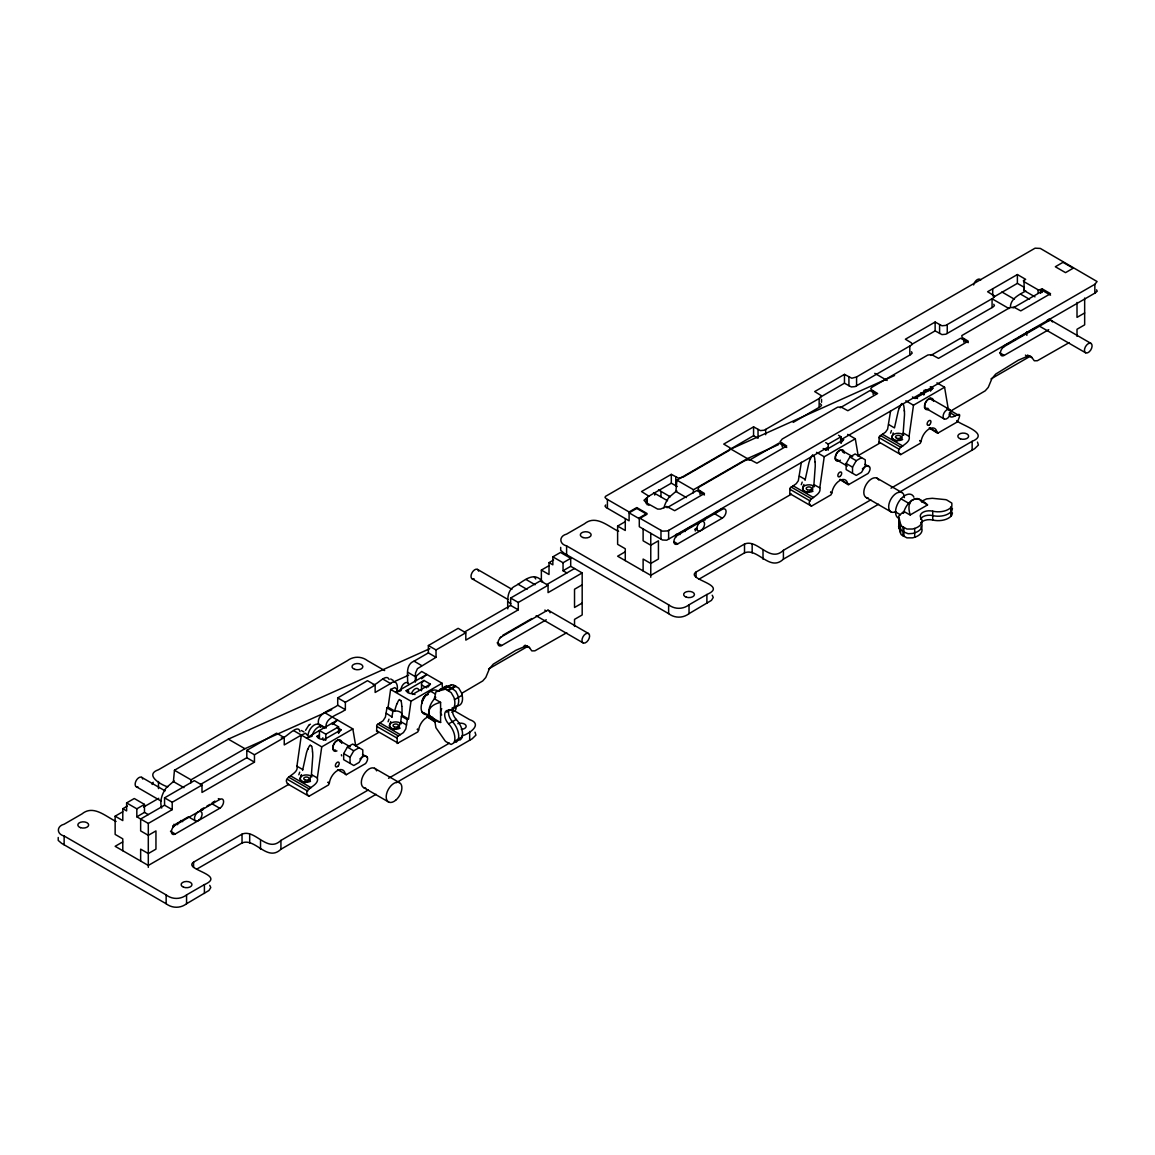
<?xml version="1.0" encoding="UTF-8"?>
<svg xmlns="http://www.w3.org/2000/svg" width="1155" height="1155" viewBox="0 0 1155 1155"><rect width="100%" height="100%" fill="white"/><g stroke="black" fill="none" stroke-linecap="round" stroke-linejoin="round"><path stroke-width="1.5" d="M434.468 698.833L435.911 691.816L445.022 689.232A5.833 3.364 60 0 1 445.946 689.419L451.143 692.61L453.886 697.346A15.982 9.226 60 0 1 454.507 699.627A14.423 8.33 60 0 1 448.602 710.282A9.023 5.212 60 0 0 444.675 714.801A9.023 5.212 60 0 0 448.602 723.867A14.423 8.33 60 0 1 454.507 741.337A15.982 9.226 60 0 1 453.886 742.896L451.143 744.47L445.946 741.654A5.833 3.364 60 0 1 445.022 740.774L435.911 727.679L434.468 719.002M288.577 784.462C279.943 777.084 299.463 774.875 296.936 766.198L301.34 735.071L305.57 733.266L307.533 735.374M328.078 782.469L329.348 783.206L328.496 784.952L308.991 796.243C300.343 788.865 319.877 786.656 317.336 777.979L321.74 746.852L352.838 728.906L355.769 746.26M377.858 731.447L376.617 731.389L376.819 724.95L383.041 720.778L385.395 717.14L386.954 707.856L388.094 707.207L390.607 689.434L394.851 687.615L396.656 689.073M417.345 729.455L418.63 730.191L417.764 731.952L397.147 743.488L397.219 736.731L403.442 732.559L405.795 728.921L407.369 719.637L408.495 718.988L411.007 701.215L442.105 683.255L442.495 689.174M407.672 682.879C407.845 675.848 405.217 664.472 414.053 661.165L428.375 652.893L436.027 657.311L436.027 649.947L465.812 632.752L465.812 640.115L518.277 609.826L518.277 602.462L548.062 585.267L548.062 592.631L582.178 572.938L582.178 614.951L574.526 619.369L574.526 626.443M415.324 681.955L415.497 673.047L417.46 668.658L436.027 657.311M421.46 690.791L421.589 683.11L424.015 680.454L430.382 684.135L427.899 687.124M456.138 708.333L455.59 710.051L451.923 712.245M507.781 608.873C507.738 601.25 506.41 591.014 514.278 586.466C523.229 582.077 533.22 570.18 542.648 581.716M791.059 494.354L789.818 494.297L789.89 488.161L796.243 483.685L798.322 480.754L801.368 462.26M830.561 492.377L831.831 493.113L830.979 494.86L811.46 506.135C802.826 498.758 822.346 496.563 819.805 487.886L824.222 456.759L855.306 438.799L858.252 456.167M880.327 442.813L879.085 442.755L879.172 436.619L885.51 432.143L887.603 429.212L890.635 410.732M919.828 440.835L921.098 441.571L920.246 443.318L900.741 454.594C892.093 447.216 911.627 445.022 909.086 436.345L913.49 405.217L944.588 387.257L948.399 409.823M415.324 681.609L416.522 675.848L421.705 671.474L442.105 683.255M401.94 715.017L402.027 710.845A59.136 39.602 69.6 0 0 401.94 707.322L401.882 706.355M429.747 648.691L228.329 739.142L174.448 770.255L173.409 781.574L167.388 786.743M190.719 783.061L191.023 779.827L244.918 748.714L331.702 709.733M386.954 707.856L392.931 711.307A6.309 3.638 0 0 1 400.179 712.014A6.309 3.638 0 0 1 401.377 716.187L400.568 723.42M753.565 426.859L760.423 430.598L764.249 430.209L820.483 397.739L821.147 395.53L814.679 391.574L844.464 374.379L851.798 378.234L856.577 376.963L911.8 344.84L911.512 342.92L905.376 339.224L935.131 322.043L941.989 325.768L945.815 325.392L992.997 298.178L994.412 296.806L994.065 295.694L987.597 291.739L1017.382 274.543L1025.669 279.337L1023.344 280.809L1024.081 281.733L1038.59 290.078L1042.258 288.909L1050.545 293.688L1020.76 310.883L1013.902 307.158L1009.6 307.779L961.826 335.571L962.115 337.505L968.28 341.187L938.524 358.368L931.652 354.643L927.826 355.018L872.227 387.084L870.812 388.47L871.159 389.567L877.627 393.523L847.842 410.718L840.984 406.993L837.635 407.166L782.253 439.016L780.044 441.773L786.728 446.003L756.9 463.227L749.508 459.329L744.831 460.628L698.66 487.323L698.01 489.532L704.463 493.503L674.679 510.683L666.709 506.468L660.501 509.081L657.628 509.081L646.309 502.772L643.97 500.288L648.836 496.145L641.53 491.554L671.315 474.359L678.635 478.213L683.428 476.928L729.686 450.147L730.133 447.895L723.737 444.083L753.565 426.859L753.565 435.695L676.917 480.148L675.892 491.481L669.871 496.636M693.202 492.954L693.491 489.72L747.386 458.607L778.499 444.632M1010.38 307.403C1010.38 298.625 1019.345 294.568 1025.842 290.973M311.287 776.535L312.745 756.496A59.136 39.602 69.6 0 0 312.673 752.973L312.615 752.006M813.784 486.327L815.228 466.389A59.136 39.602 69.6 0 0 815.156 462.866L815.098 461.899M903.037 434.901L904.495 414.847A59.136 39.602 69.6 0 0 904.423 411.324M400.799 721.731L406.603 724.965M814.001 484.652L819.805 487.886M152.128 784.462L153.167 782.253M648.836 505.356L648.605 504.62M654.726 493.618L654.726 495.091M307.735 749.191L307.432 749.942A59.136 39.602 69.6 0 0 306.45 752.858L302.581 770.414M391.92 716.966L386.203 713.184M391.848 717.399L392.931 711.307M805.049 480.321L808.919 462.751A59.136 39.602 69.6 0 1 809.915 459.849L810.218 459.084M338.632 732.775L341.115 729.787L337.289 727.578M841.114 442.668L843.583 439.68L841.042 438.207M930.381 391.126L932.865 388.138L930.309 386.665M305.555 730.321L308.833 725.196M394.692 710.845L395.717 707.207A59.136 39.602 69.6 0 1 396.714 704.29L397.017 703.539M438.669 691.383L440.127 689.304L442.596 688.394M899.182 408.307L899.485 407.542M301.441 774.586L301.022 775.568M390.722 721.572L389.48 726.047A6.28 4.505 -7.2 0 0 394.606 729.614M803.923 484.479L803.505 485.461M893.19 432.937L891.949 437.413A6.28 4.505 -7.2 0 0 897.089 440.979M300.878 775.886L300.199 779.062A6.28 4.505 -7.2 0 0 305.339 782.628M803.36 485.793L802.682 488.955A6.28 4.505 -7.2 0 0 807.807 492.521M58.226 837.476L58.226 840.421L61.648 843.367L166.147 903.744C172.167 908.422 180.541 908.422 186.561 903.744L208.954 890.491L210.788 887.545L209.734 885.336M560.695 547.369L560.695 550.314L564.131 553.259L668.63 613.637C674.65 618.315 683.009 618.315 689.03 613.637L711.437 600.383L713.27 597.438L712.216 595.229M343.67 753.58L347.395 747.112L352.679 744.051L362.8 749.898L362.8 755.991L359.061 762.459L353.776 765.52L343.67 759.672L343.67 753.58L350.037 757.261L350.037 763.354M350.037 757.261L353.776 750.793L359.061 747.733M846.139 463.473L849.878 457.005L855.162 453.958L865.268 459.791L865.268 465.898L861.529 472.366L856.259 475.412L846.139 469.58L846.139 463.473L852.52 467.154L852.52 473.261M852.52 467.154L856.259 460.686L861.529 457.64M310.305 779.697L310.016 780.145A4.115 3.696 -44.3 0 1 309.526 780.665L305.454 782.094M812.774 489.605L812.499 490.052A4.115 3.696 -44.3 0 1 811.994 490.557M902.055 438.063L901.766 438.51A4.115 3.696 -44.3 0 1 901.275 439.016L897.204 440.445M695.238 530.939L696.407 529.019A36.036 20.804 -60 0 0 696.797 528.34M899.269 519.259L899.009 523.735M899.269 523.677L898.619 526.579L900.943 534.245A5.833 3.364 0 0 0 901.579 534.953L906.92 537.855L912.407 537.869A15.982 9.226 0 0 0 914.688 537.263A14.423 8.33 0 0 0 920.954 526.824M332.351 724.445L337.534 720.07L306.436 738.016L311.619 736.414M421.618 678.794L426.801 674.419L395.703 692.379L400.886 690.762M442.928 688.178L444.863 686.633L452.673 684.814A5.833 3.364 60 0 1 453.597 685.016L458.795 688.192L461.538 692.928A15.982 9.226 60 0 1 462.159 695.209A14.423 8.33 60 0 1 456.86 705.893M695.801 528.456L694.704 529.582M812.037 490.601L807.937 491.987M605.711 504.98L605.018 506.092L606.072 507.464L629.1 520.818L629.1 511.983L606.49 498.902L605.061 497.531L605.422 496.419L1035.082 248.181L1040.337 248.426L1097.077 281.546L1094.853 284.303L667.677 530.925L662.407 531.156L639.293 517.873L639.293 526.709L662.407 539.991L666.709 540.208L827.875 447.274M309.266 724.878L310.421 724.214M793.182 422.398L820.483 406.574L821.537 405.203L820.483 403.817M819.978 397.349L844.464 383.215L851.322 386.954L855.148 386.579L910.732 354.513L912.161 353.127L911.512 351.755M912.118 344.161L935.131 330.879L941.989 334.603L945.815 334.228L992.997 307.028L994.412 305.642L993.776 304.256M1024.081 289.097L1023.633 290.28L1034.995 296.864M345.359 709.661L337.708 705.243C331.557 710.166 316.817 712.765 318.405 723.752L326.057 728.17C324.468 717.183 339.209 714.584 345.359 709.661L345.359 702.298L375.144 685.103L375.144 692.466L390.607 683.543C396.266 678.23 398.388 686.099 396.988 690.777M840.364 440.069L1095.33 292.865L1097.207 291.204L1096.557 289.833M368.286 789.977L280.925 840.421C267.209 853.588 255.197 828.583 242.03 834.155L193.578 862.135C182.634 869.657 226.871 874.783 204.406 884.6L186.561 894.908C180.541 899.586 172.167 899.586 166.147 894.908L64.131 836.003C56.451 834.127 56.451 826.099 64.131 824.222L81.976 813.914C93.483 804.429 105.856 816.686 116.092 821.45M870.755 499.884L783.408 550.314C769.678 563.481 757.68 538.49 744.513 544.048L696.046 572.028C685.117 579.565 729.339 584.69 706.889 594.493L689.03 604.801C683.009 609.479 674.65 609.479 668.63 604.801L566.6 545.896C558.933 544.019 558.933 535.992 566.6 534.115L584.459 523.807C595.951 514.336 608.339 526.579 618.575 531.343M461.885 735.952C469.031 734.075 483.396 724.199 469.681 719.666L452.673 709.849M891.039 488.175L972.149 441.34C991.062 433.472 959.819 424.708 956.701 420.637M396.367 782.614L472.15 738.81L475.932 735.129L475.008 732.183M898.835 492.506L974.632 448.703L978.415 445.022L977.476 442.076M903.037 512.026L898.633 516.227L900.943 525.41A5.833 3.364 0 0 0 901.579 526.117L906.92 529.019L912.407 529.033A15.982 9.226 0 0 0 914.688 528.427A14.423 8.33 0 0 0 920.954 517.989A9.023 5.212 0 0 1 922.917 512.329A9.023 5.212 0 0 1 932.735 511.189A14.423 8.33 0 0 0 950.796 507.565A15.982 9.226 0 0 0 951.85 506.251L951.836 503.089L946.797 500A5.833 3.364 0 0 0 945.584 499.639L932.287 498.296L926.541 498.888L921.445 501.4L927.566 504.923L910.097 515L903.99 511.477L903.037 513.412M648.302 496.477L671.315 483.194L677.205 486.544M994.21 296.763L1017.382 283.379L1024.398 287.436M629.1 511.983L636.752 507.565L646.944 513.455L639.293 517.873M126.617 802.927L134.269 798.509L144.476 804.4L144.476 812.384L136.824 816.802L136.824 808.818L126.617 802.927L126.617 810.911L122.791 808.702L122.791 820.599L115.139 816.181L115.139 834.415L122.791 838.833L122.791 850.73M541.363 581.701L541.363 570.094L549.015 574.511L549.015 562.629L552.841 564.838L552.841 556.854L560.493 552.437L570.7 558.327L570.7 566.311L582.178 572.938M122.791 808.702L127.382 806.06M549.015 562.629L553.606 559.973M115.139 816.181L122.791 811.763M541.363 570.094L549.015 565.676M625.274 560.623L625.274 548.74L617.622 544.323L617.622 526.074L625.274 521.656M136.824 808.818L144.476 804.4M552.841 556.854L563.048 562.745L570.7 558.327M143.595 807.056L158.74 798.307M140.65 861.038L140.65 849.142L148.302 853.559L155.954 849.142L155.954 830.907L148.302 835.325L140.65 830.907L140.65 819.01L164.559 805.208L164.559 797.845L194.343 780.65L201.995 785.068L201.995 792.431L254.461 762.141L254.461 754.778L284.245 737.583L284.245 744.946L301.34 735.071M200.508 784.447L246.809 757.723L246.809 750.36L276.594 733.165L284.245 737.583M337.708 705.243L337.708 697.88L367.492 680.685L375.144 685.103M428.375 652.893L428.375 645.53L458.16 628.334L465.812 632.752M464.324 632.131L510.626 605.408L510.626 598.045L540.41 580.85L548.062 585.267M667.027 507.738L696.812 490.557L704.463 494.975M749.292 460.253L779.076 443.058L786.728 447.476M840.19 407.773L869.975 390.578L876.096 394.115M930.858 355.437L960.628 338.242L968.28 342.66M1013.108 307.937L1042.893 290.742L1050.545 295.16M563.048 562.745L563.048 570.729L570.7 566.311M281.257 737.828C283.913 740.658 298.106 722.193 299.982 731.707M373.238 684.727C376.775 685.608 386.073 672.802 389.163 679.414M546.647 584.618L574.526 568.52M164.559 797.845L172.211 802.263L201.995 785.068M136.824 816.802L148.302 823.428L172.211 809.626L172.211 802.263M122.647 841.981L115.139 846.312L148.302 865.456L288.764 784.361M625.115 551.873L617.622 556.205L650.77 575.349L791.233 494.253M325.739 740.211C323.703 738.392 319.112 740.644 316.889 736.414L319.43 734.941M582.178 584.82L574.526 589.238L574.526 607.487L582.178 603.069M319.43 737.67L319.43 730.523L325.811 734.205L338.559 726.841L338.559 733.396M825.738 442.625L828.279 444.098L841.042 436.734L841.042 443.303M415.006 694.559C412.985 692.74 408.394 694.992 406.156 690.762L424.015 680.454M174.636 824.757L188.453 816.787M200.739 809.698L203.8 807.923M206.875 806.147L209.95 804.371M502.656 635.38L531.82 618.546M675.574 535.545L681.71 532.007M684.785 530.232L692.466 525.799M704.752 518.711L707.813 516.935M1003.594 346.168L1009.73 342.616M1012.805 340.855L1015.88 339.079M1018.941 337.303L1035.833 327.558M173.495 827.096L173.192 826.374L219.768 799.433A5.414 3.119 -60 0 1 223.594 801.642A5.414 3.119 -60 0 1 219.768 808.269L175.242 833.982L170.464 831.225M500.216 637.531L546.257 610.952A5.414 3.119 -60 0 1 550.069 612.771M675.632 536.252L722.25 509.341A5.414 3.119 -60 0 1 726.076 511.55A5.414 3.119 -60 0 1 722.25 518.176L677.725 543.875L673.899 541.666A5.414 3.119 -60 0 1 677.725 535.039L676.281 534.216M1002.699 347.424L1048.726 320.845A5.414 3.119 -60 0 1 1052.407 321.927M323.256 740.095L341.115 729.787M823.183 448.515L825.738 449.988L843.583 439.68M912.45 396.974L915.005 398.446L932.865 388.138M412.537 694.444L430.382 684.135M497.141 642.844L501.732 645.486L546.257 619.787M999.609 352.737L1004.2 355.379L1048.726 329.68M1084.66 312.962L1077.009 317.38L1077.009 302.451M438.77 690.603L446.422 686.186M443.737 689.405L451.388 684.987M447.433 690.17L455.084 685.752M434.468 697.736L435.666 697.043M448.357 690.704L456.008 686.287M355.466 745.841L378.811 732.371M488.551 669.005L527.575 646.482M857.948 455.734L879.735 443.159M991.019 378.912L1030.043 356.375M461.755 693.303L482.718 680.959L485.793 677.48L489.431 668.716L493.199 664.212L515.866 650.294L526.102 645.934L528.73 646.728L531.82 650.9L534.895 650.828L566.73 632.709M951.763 410.415L985.186 390.852L988.261 387.373L991.914 378.623L995.682 374.105L1018.335 360.187L1028.585 355.827L1031.213 356.621L1034.303 360.793L1037.378 360.721L1069.212 342.602M454.507 699.627L462.159 695.209M949.107 413.981C950.016 423.899 965.378 404.726 957.336 421.922L937.586 433.255L929.313 427.985M448.602 710.282L449.8 709.589M454.579 706.831L455.532 706.268M328.121 782.152L329.392 782.888A11.333 6.54 -60 0 1 337.419 770.573A11.333 6.54 -60 0 1 345.215 774.052L346.081 774.803L365.586 763.556C370.235 757.42 366.294 752.8 359.884 758.965M840.046 479.527L848.319 484.797L868.069 473.463C872.732 467.313 868.719 462.765 862.366 468.858M196.595 869.224L242.03 842.991C255.197 837.418 267.209 862.424 280.925 849.257L376.082 794.308M448.602 723.867L456.254 719.45A9.023 5.212 60 0 1 452.587 708.448M699.078 579.117L744.513 552.884C757.68 547.326 769.678 572.317 783.408 559.15L878.565 504.215M388.571 778.268L449.396 743.156M454.507 741.337L462.159 736.919A14.423 8.33 60 0 0 456.254 719.45M1040.496 289.919L1040.655 293.356M316.889 736.414L318.953 735.764L319.43 737.511M915.005 398.446L916.709 397.724L917.489 398.576M825.738 449.988L827.428 449.266L828.222 450.103M406.156 690.762L408.22 690.113L408.711 691.859M912.724 499.855C918.037 497.213 923.841 501.227 927.537 504.908M676.873 490.976L675.892 491.481L686.431 497.574M174.391 781.083L173.409 781.574L183.963 787.667M894.562 375.505L730.812 449.035L747.386 458.607M393.927 681.797L408.668 675.17M1029.726 356.303L1027.156 356.592L1025.452 355.105M527.243 646.41L523.72 646.165M447.562 687.196L448.847 687.023A5.833 3.364 60 0 1 449.771 687.225L451.259 687.961M436.013 719.883L440.589 722.525L440.589 702.37C435.839 703.424 429.068 706.311 428.779 712.216A10.222 8.33 3.4 0 0 430.685 716.937M902.069 403.745L903.297 404.611M812.802 455.287L814.015 456.153M399.601 699.742L400.814 700.609M310.334 745.394L311.547 746.26M394.736 729.079L398.836 727.693A4.115 3.696 -44.3 0 0 399.255 727.116M454.464 742.116L456.225 742.232L457.712 740.687A15.982 9.226 60 0 0 458.333 739.128A14.423 8.33 60 0 0 452.428 721.658A9.023 5.212 60 0 1 449.107 709.834M457.77 739.691L460.051 740.023L461.538 738.478A15.982 9.226 60 0 0 462.159 736.919M903.889 531.979L908.191 533.726L912.407 533.451A15.982 9.226 0 0 0 914.688 532.845A14.423 8.33 0 0 0 920.954 522.407M1020.457 294.077L1029.495 299.304M1001.89 291.97L1014.393 299.188M1048.783 319.04L1090.97 343.396A5.414 3.119 -60 0 1 1089.252 351.784A5.414 3.119 -60 0 1 1084.574 349.07A5.414 3.119 -60 0 1 1090.97 343.396M1047.296 320.022L1048.726 320.845M993.358 299.535L1008.994 308.558M1038.677 325.71L1085.556 352.766M1027.546 355.047L1032.137 357.704M936.936 382.839L944.588 387.257M925.213 389.61L927.754 391.083M920.708 392.873L923.74 394.635M929.833 398.143L949.598 409.563A5.414 3.119 -60 0 1 947.88 417.937A5.414 3.119 -60 0 1 943.202 415.237A5.414 3.119 -60 0 1 949.598 409.563M946.956 408.552L958.607 415.295M949.439 412.378L955.272 415.742M874.768 373.339L887.127 380.471M924.419 407.513L944.184 418.933M905.838 400.799L913.49 405.217M929.486 427.899L938.235 432.952M919.871 440.517L921.141 441.253A11.333 6.54 -60 0 1 929.169 428.938A11.333 6.54 -60 0 1 936.965 432.403M888.671 424.564L894.475 427.899L898.2 411.209A59.136 39.602 69.6 0 1 899.182 408.307M903.297 432.995L909.086 436.345M882.406 434.251L902.806 446.032M880.327 435.449L900.741 447.23M879.056 437.658L899.456 449.439M879.056 442.076L900.741 454.594M847.655 434.381L855.306 438.799M838.487 435.262L841.042 436.734M840.551 449.685L852.722 456.716M864.965 464.31L869.34 466.837M849.878 457.005L856.259 460.686M876.963 478.141L901.824 492.492M835.152 459.055L847.308 466.086M901.001 498.83L909.635 503.811M816.571 452.341L824.222 456.759M840.219 479.44L848.954 484.494M895.544 511.939L900.323 514.697M866.337 497.617L891.198 511.968M753.565 435.695L758.026 438.279L758.026 429.443M830.589 492.059L831.874 492.795A11.333 6.54 -60 0 1 839.887 480.48A11.333 6.54 -60 0 1 847.698 483.945L847.712 484.089M799.404 476.105L805.194 479.44M793.124 485.793L813.539 497.574M791.059 486.991L811.46 498.772M789.789 489.2L810.189 500.981M789.789 493.618L811.46 506.135M676.917 480.148L693.491 489.72M721.298 508.777L722.25 509.341M722.25 518.176L714.599 513.758A5.414 3.119 -60 0 0 717.298 510.9M658.494 489.937L670.261 496.78M653.513 492.651L667.561 500.75M617.622 526.074L625.274 530.491L625.274 518.609M563.048 570.729L566.874 572.938M526.059 579.507L535.111 584.733M517.989 584.185L527.027 589.397M477.549 569.444L511.925 589.295M547.86 610.042L588.501 633.503A5.414 3.119 -60 0 1 586.783 641.877A5.414 3.119 -60 0 1 582.091 639.177A5.414 3.119 -60 0 1 588.501 633.503M544.814 610.114L546.257 610.952M510.626 598.045L518.277 602.462M472.135 578.814L508.07 599.561M536.209 615.803L583.087 642.873M507.781 601.856L510.799 603.589M510.626 605.408L518.277 609.826M525.063 645.154L529.654 647.796M428.375 645.53L436.027 649.947M414.053 661.165L421.705 665.583M407.672 672.21L415.324 676.628M421.46 684.872L426.556 687.817M430.656 691.282L435.247 693.938M434.482 698.833L440.589 702.37M384.658 670.579L367.651 660.761C361.63 656.083 353.271 656.083 347.251 660.761L158.495 769.735C143.942 774.76 160.993 784.938 167.793 786.873M390.693 678.981L393.234 680.454M382.955 679.126L390.607 683.543M390.607 689.434L411.007 701.215M422.037 711.971L430.656 716.952M427.018 716.533L434.294 720.734M426.845 716.62L434.814 721.875M388.094 707.207L394.649 710.989M401.94 715.19L408.495 718.988M401.377 716.187L407.369 719.637M417.388 729.137L418.659 729.873A11.333 6.54 -60 0 1 426.686 717.558A11.333 6.54 -60 0 1 434.497 721.038M337.708 697.88L345.359 702.298M379.923 722.886L400.323 734.667M377.858 724.084L398.258 735.865M376.573 726.293L396.988 738.074M376.573 730.711L398.258 743.228M324.772 712.707L352.838 728.906M332.192 723.16L338.559 726.841M338.083 739.792L350.239 746.809M362.497 754.403L366.857 756.929M347.395 747.112L353.776 750.793M374.48 768.248L399.356 782.599M301.412 730.523L303.967 731.996M293.688 730.653L321.74 746.852M337.563 769.634L346.486 774.586M363.854 787.71L388.73 802.075M296.936 766.198L302.726 769.548M311.547 774.644L317.336 777.979M228.329 739.142L244.918 748.714M246.809 750.36L254.461 754.778M290.656 775.9L311.056 787.681M288.577 777.098L308.991 788.879M287.306 779.307L307.706 791.088M246.809 757.723L254.461 762.141M287.306 783.725L308.991 796.243M174.448 770.255L191.023 779.827M218.338 798.61L219.768 799.433M219.768 808.269L212.116 803.851A5.414 3.119 -60 0 0 214.83 801.007M141.675 777.344L165.093 790.857M136.276 786.714L161.238 801.137M189.333 817.35L195.57 820.945M164.559 805.208L172.211 809.626M173.813 824.324L175.242 825.146A5.414 3.119 -60 0 0 171.416 831.773A5.414 3.119 -60 0 0 175.242 833.982M144.476 812.384L148.302 814.593M902.965 531.444L901.579 530.535A5.833 3.364 0 0 1 900.943 529.827L900.452 528.644M452.183 688.495L455.835 691.354L457.712 695.137A15.982 9.226 60 0 1 458.333 697.418A14.423 8.33 60 0 1 452.428 708.073A9.023 5.212 60 0 0 452.024 708.044M683.5 530.665L683.876 530.881A36.036 20.804 -60 0 0 685.117 531.517M180.656 820.526L181.393 820.988A36.036 20.804 -60 0 0 182.649 821.624M951.013 506.8L952.442 508.619L951.85 510.669A15.982 9.226 0 0 1 950.796 511.983A14.423 8.33 0 0 1 932.735 515.606A9.023 5.212 0 0 0 920.607 519.014M951.013 511.217L952.442 513.037L951.85 515.087A15.982 9.226 0 0 1 950.796 516.401A14.423 8.33 0 0 1 932.735 520.024A9.023 5.212 0 0 0 921.084 522.71M534.361 576.937L535.747 578.958M675.978 536.988L675.415 535.472M172.932 825.58L173.192 826.374M161.267 806.666L161.397 807.157A15.824 9.139 -60 0 0 161.714 808.038M396.815 689.723L396.916 690.473M904.365 410.357L904.423 411.324M1094.853 284.303L1094.853 293.139M1084.66 298.033L1084.66 324.844L1077.009 329.262L1077.009 336.336M1042.258 288.909L1042.258 292.446M1038.114 289.833L1038.114 293.356M1026.838 331.846L1026.838 335.354M1024.081 280.261L1024.081 290.569M1017.382 274.543L1017.382 283.379M992.708 288.793L992.708 295.868M992.073 298.741L992.073 307.577M972.149 441.34L972.149 450.176M963.819 338.603L963.819 342.14M950.796 507.565L950.796 516.401M947.244 324.613L947.244 333.449M939.592 324.613L939.592 333.449M935.131 322.043L935.131 330.879M932.735 511.189L932.735 520.024M923.928 390.361L923.928 394.808M922.412 500.837L922.412 501.949M920.954 517.989L920.954 519.375M914.688 528.427L914.688 537.263M909.808 346.226L909.808 355.061M903.889 527.561L903.889 536.396M902.965 527.027L902.965 535.862M900.452 524.226L900.452 533.061M899.009 519.317L899.009 528.153M873.151 390.953L873.151 394.49M856.577 376.963L856.577 385.799M848.925 376.963L848.925 385.799M844.464 374.379L844.464 383.215M828.279 444.098L828.279 449.468M821.537 399.312L821.537 402.258M819.14 398.576L819.14 407.412M783.408 550.314L783.408 559.15M782.253 443.433L782.253 446.971M765.678 429.443L765.678 434.742M763.007 550.314L763.007 559.15M752.165 544.048L752.165 552.884M744.513 544.048L744.513 552.884M706.889 594.493L706.889 603.329M700.002 490.918L700.002 494.456M696.046 572.028L696.046 577.341M689.03 604.801L689.03 613.637M675.776 476.928L675.776 485.764M671.315 474.359L671.315 483.194M668.63 530.39L668.63 539.226M668.63 604.801L668.63 613.637M660.978 491.409L660.978 496.708M660.978 530.39L660.978 539.226M650.77 533.336L650.77 577.269M647.262 497.805L647.262 504.879M646.309 498.354L646.309 503.652M643.118 528.918L643.118 540.8L650.77 545.218L658.422 540.8L658.422 559.049L650.77 563.467L643.118 559.049L643.118 570.931M607.415 499.465L607.415 508.301M566.6 545.896L566.6 554.732M469.681 731.447L469.681 740.283M325.811 734.205L325.811 739.561M280.925 840.421L280.925 849.257M260.525 840.421L260.525 849.257M249.682 834.155L249.682 842.991M242.03 834.155L242.03 842.991M204.406 884.6L204.406 893.436M193.578 862.135L193.578 867.434M186.561 894.908L186.561 903.744M166.147 894.908L166.147 903.744M158.495 781.516L158.495 788.576M148.302 823.428L148.302 867.376M64.131 836.003L64.131 844.839M434.699 718.973A13.485 7.782 -60 0 1 428.779 711.639A13.485 7.782 -60 0 1 435.608 697.707M428 714.396A13.485 7.782 -60 0 1 422.788 700.609A13.485 7.782 -60 0 1 438.221 691.239M440.632 722.351A18.841 15.376 3.4 0 1 430.469 717.082M457.828 723.665A5.414 3.119 0 0 1 465.855 725.253A5.414 3.119 0 0 1 461.307 729.397M447.62 710.801A5.414 3.119 -60 0 1 446.826 712.274M441.715 714.931A5.414 3.119 -60 0 1 441.715 708.679M401.074 690.011A5.414 3.119 -60 0 1 404.365 683.341A5.414 3.119 -60 0 1 408.639 684.439M411.772 693.014A5.414 3.119 -60 0 1 415.627 688.611A5.414 3.119 -60 0 1 418.803 690.127M422.254 702.933A5.414 3.119 -60 0 1 423.625 697.346A5.414 3.119 -60 0 1 427.985 694.646M422.138 703.222A6.309 3.638 -60 0 1 427.812 694.256M397.205 703.684A13.932 9.327 69.6 0 1 399.428 699.468M400.973 700.58A14.611 9.789 69.6 0 1 401.723 706.283M400.179 728.126A6.309 3.638 0 0 1 390.852 727.881A6.309 3.638 0 0 1 392.151 722.539A6.309 3.638 0 0 1 401.233 723.781M399.875 723.694A9.76 6.093 -59.2 0 1 399.024 726.582M388.975 719.175A12.128 3.335 -66.9 0 1 388.08 721.76M425.675 713.978A2.7 1.559 -60 0 1 424.722 713.169M501.732 645.486A5.414 3.119 -60 0 1 497.906 643.277A5.414 3.119 -60 0 1 501.732 636.65M202.486 808.962A17.672 10.207 -60 0 1 202.558 810.247M177.567 824.67A17.672 10.207 -60 0 1 177.711 822.634M161.339 806.594A17.672 10.207 -60 0 1 167.244 786.512M213.242 801.974A5.414 3.119 -60 0 1 211.481 803.49M137.921 786.887A5.414 3.119 -60 0 1 135.178 783.668A5.414 3.119 -60 0 1 138.86 777.676A5.414 3.119 -60 0 1 142.744 779.048M537.551 615.803A5.414 3.119 -60 0 1 536.512 615.846M312.023 736.053A9.023 5.212 -60 0 1 317.842 727.361A9.023 5.212 -60 0 1 324.093 728.401M307.981 735.331A9.023 5.212 -60 0 1 314.03 725.138A9.023 5.212 -60 0 1 320.599 727.361M474.142 578.872A5.414 3.119 -60 0 1 471.023 576.071A5.414 3.119 -60 0 1 474.604 569.848A5.414 3.119 -60 0 1 478.603 571.148M365.716 788.114A11.102 6.41 -60 0 1 364.027 774.11A11.102 6.41 -60 0 1 376.631 770.861M322.49 738.666A5.414 3.119 -60 0 1 322.895 737.785M335.571 750.071A5.414 3.119 -60 0 1 332.857 746.881A5.414 3.119 -60 0 1 336.466 740.904A5.414 3.119 -60 0 1 340.393 742.116M336.971 750.909A6.309 3.638 -60 0 1 332.842 747.79A6.309 3.638 -60 0 1 337.607 740.254A6.309 3.638 -60 0 1 341.736 743.372M310.478 781.358A6.309 3.638 0 0 1 301.34 780.722A6.309 3.638 0 0 1 303.029 775.496A6.309 3.638 0 0 1 311.951 776.795M307.937 749.335A13.932 9.327 69.6 0 1 310.161 745.119M311.706 746.231A14.611 9.789 69.6 0 1 312.442 751.934M310.608 776.709A9.76 6.093 -59.2 0 1 309.757 779.596M299.694 772.19A12.128 3.335 -66.9 0 1 298.813 774.774M341.721 755.832A6.309 3.638 0 0 1 341.418 754.72M921.113 393.624A5.414 3.119 -60 0 1 921.344 394.505M927.855 408.264A5.414 3.119 -60 0 1 924.577 405.78A5.414 3.119 -60 0 1 927.855 399.515A5.414 3.119 -60 0 1 932.071 400.207M928.721 409.26A6.309 3.638 -60 0 1 924.577 406.271A6.309 3.638 -60 0 1 929.14 398.72A6.309 3.638 -60 0 1 933.5 401.363M902.647 439.506A6.309 3.638 0 0 1 893.32 439.247A6.309 3.638 0 0 1 894.62 433.919A6.309 3.638 0 0 1 903.701 435.161M899.687 407.686A13.932 9.327 69.6 0 1 901.911 403.485M903.455 404.597A14.611 9.789 69.6 0 1 904.192 410.299M902.358 435.06A9.76 6.093 -59.2 0 1 901.506 437.947M891.443 430.555A12.128 3.335 -66.9 0 1 890.563 433.125M838.054 459.979A5.414 3.119 -60 0 1 835.339 456.673A5.414 3.119 -60 0 1 839.122 450.695A5.414 3.119 -60 0 1 842.919 452.298M840.392 460.21A6.309 3.638 -60 0 1 835.31 458.42A6.309 3.638 -60 0 1 839.757 450.32A6.309 3.638 -60 0 1 844.218 453.28M812.961 491.265A6.309 3.638 0 0 1 803.822 490.615A6.309 3.638 0 0 1 805.511 485.389A6.309 3.638 0 0 1 814.434 486.703M810.406 459.228A13.932 9.327 69.6 0 1 812.629 455.027M814.188 456.124A14.611 9.789 69.6 0 1 814.925 461.827M813.091 486.602A9.76 6.093 -59.2 0 1 812.225 489.489M802.176 482.097A12.128 3.335 -66.9 0 1 801.281 484.667M1004.2 355.379A5.414 3.119 -60 0 1 1000.374 353.17A5.414 3.119 -60 0 1 1004.2 346.543M677.725 543.875A5.414 3.119 -60 0 1 673.899 541.666M903.513 513.34A13.485 7.782 -60 0 1 912.233 500.144A13.485 7.782 -60 0 1 921.632 501.804M899.297 518.523A13.485 7.782 -60 0 1 899.269 501.053A13.485 7.782 -60 0 1 913.894 497.17M910.284 514.957A18.841 15.376 56.6 0 1 909.418 503.724M909.664 503.825A10.222 8.33 56.6 0 1 912.695 499.812M868.185 498.007A11.102 6.41 -60 0 1 866.207 484.494A11.102 6.41 -60 0 1 878.811 480.047M895.832 511.651A11.102 6.41 -60 0 1 888.686 506.265A11.102 6.41 -60 0 1 896.684 493.07A11.102 6.41 -60 0 1 904.365 497.617M973.636 284.939A5.414 3.119 -60 0 1 976.928 279.857A5.414 3.119 -60 0 1 980.711 280.044M1040.381 325.595A5.414 3.119 -60 0 1 1038.98 325.753M715.364 512.257A5.414 3.119 -60 0 1 714.31 513.167M663.937 507.825A17.672 10.207 -60 0 1 669.727 496.419M679.891 534.649A17.672 10.207 -60 0 1 679.977 533.292M705.012 519.49A17.672 10.207 -60 0 1 705.026 520.14M636.752 508.417L629.1 512.834L639.293 518.725L646.944 514.307L636.752 508.417M1062.975 262.329L1055.324 266.747L1065.531 272.638L1073.183 268.22L1062.975 262.329M354.744 669.351A5.414 3.119 0 0 0 362.858 666.652A5.414 3.119 0 0 0 354.744 663.937A5.414 3.119 0 0 0 354.744 669.351M80.547 827.659A5.414 3.119 0 0 0 88.661 824.959A5.414 3.119 0 0 0 80.547 822.245A5.414 3.119 0 0 0 80.547 827.659M183.53 887.184A5.414 3.119 0 0 0 191.961 884.817A5.414 3.119 0 0 0 184.194 881.785A5.414 3.119 0 0 0 183.53 887.184M394.36 726.899A2.7 1.559 0 0 0 398.417 725.557A2.7 1.559 0 0 0 394.36 724.199A2.7 1.559 0 0 0 394.36 726.899M199.266 819.963A5.414 3.119 -60 0 0 200.984 811.575A5.414 3.119 -60 0 0 194.589 817.249A5.414 3.119 -60 0 0 199.266 819.963M395.631 800.3A11.102 6.41 -60 0 0 399.904 782.931A11.102 6.41 -60 0 0 386.593 793.788A11.102 6.41 -60 0 0 395.631 800.3M304.848 779.827A2.7 1.559 0 0 0 309.121 778.73A2.7 1.559 0 0 0 305.339 777.142A2.7 1.559 0 0 0 304.848 779.827M337.78 766.371A2.7 1.559 -60 0 0 338.646 762.17A2.7 1.559 -60 0 0 335.441 765.014A2.7 1.559 -60 0 0 337.78 766.371M896.598 438.193A2.7 1.559 0 0 0 900.871 437.081A2.7 1.559 0 0 0 897.089 435.493A2.7 1.559 0 0 0 896.598 438.193M929.53 424.722A2.7 1.559 -60 0 0 930.396 420.536A2.7 1.559 -60 0 0 927.191 423.365A2.7 1.559 -60 0 0 929.53 424.722M807.331 489.734A2.7 1.559 0 0 0 811.604 488.623A2.7 1.559 0 0 0 807.807 487.035A2.7 1.559 0 0 0 807.331 489.734M840.263 476.264A2.7 1.559 -60 0 0 841.114 472.077A2.7 1.559 -60 0 0 837.909 474.907A2.7 1.559 -60 0 0 840.263 476.264M960.527 438.886A5.414 3.119 0 0 0 968.641 436.186A5.414 3.119 0 0 0 960.527 433.486A5.414 3.119 0 0 0 960.527 438.886M583.03 537.551A5.414 3.119 0 0 0 591.143 534.852A5.414 3.119 0 0 0 583.03 532.152A5.414 3.119 0 0 0 583.03 537.551M686.33 597.193A5.414 3.119 0 0 0 694.444 594.493A5.414 3.119 0 0 0 686.33 591.793A5.414 3.119 0 0 0 686.33 597.193M701.749 529.856A5.414 3.119 -60 0 0 703.453 521.482A5.414 3.119 -60 0 0 697.057 527.156A5.414 3.119 -60 0 0 701.749 529.856"/></g></svg>
